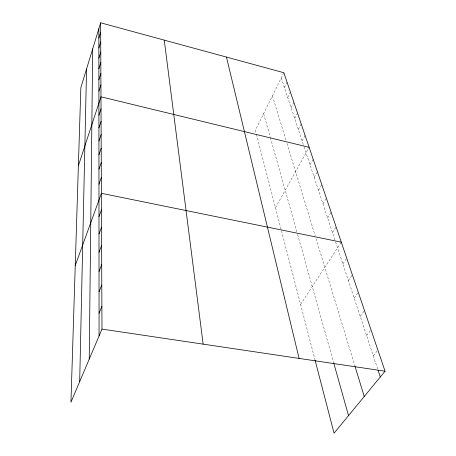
<?xml version="1.0" encoding="UTF-8"?>
<svg xmlns="http://www.w3.org/2000/svg" width="456" height="456" viewBox="0 0 456 456"><rect width="100%" height="100%" fill="white"/><g stroke="black" fill="none" stroke-linecap="round" stroke-linejoin="round"><path stroke-width="0.34" stroke-dasharray="2.28 1.71" d="M283.831 72.703L255.394 130.313L256.255 133.636M284.424 87.512L287.069 82.245M287.713 97.43L290.415 92.123M291.116 107.713L293.886 102.361M294.65 118.366L297.489 112.974M298.31 129.418L301.222 123.986M302.111 140.893L305.098 135.421M275.487 207.691L309.128 147.299M310.04 164.833L313.192 159.281M314.173 177.321L317.416 171.735M318.476 190.312L321.805 184.691M322.951 203.826L326.382 198.172M327.613 217.905L331.142 212.222M332.475 232.577L336.112 226.866M300.612 304.437L341.293 242.153M342.844 263.876L346.708 258.119M348.378 280.594L352.368 274.82M354.175 298.082L358.296 292.296M360.24 316.401L364.509 310.604M366.601 335.61L371.019 329.813M373.282 355.777L377.864 349.986M281.255 77.93L303.861 146.194M304.084 146.855L335.342 241.23M335.565 241.897L377.893 369.685M272.426 95.817L286.146 140.75M286.944 143.383L315.193 235.9M316.014 238.591L354.91 365.98M263.636 113.618L270.191 136.942M270.38 137.604L296.867 231.825M297.637 234.566L333.695 362.845M256.426 134.298L314.936 359.596"/><path stroke-width="0.68" d="M89.233 359.14L92.688 48.895M79.686 381.632L86.566 68.93M100.656 22.8L80.843 87.677L70.948 402.232L101.984 329.095L100.656 22.8L283.831 72.703L385.052 371.201L334.048 433.2L315.107 360.274M98.861 38.144L100.696 32.176M98.866 47.937L100.742 41.912M98.872 58.117L100.782 52.03M98.878 68.702L100.827 62.552M98.889 79.714L100.879 73.507M98.895 91.183L100.924 84.919M78.386 165.756L100.975 96.809L309.128 147.299M98.912 115.237L101.027 108.853M98.924 127.851L101.084 121.41M98.929 141.018L101.141 134.526M98.941 154.778L101.198 148.228M98.952 169.165L101.26 162.564M98.958 184.224L101.329 177.572M75.246 265.546L101.397 193.31L341.293 242.153M98.98 216.566L101.466 209.828M98.992 233.962L101.54 227.185M99.009 252.253L101.62 245.442M99.02 271.519L101.705 264.674M99.032 291.834L101.791 284.971M99.049 313.283L101.882 306.409M101.984 329.095L385.052 371.201M378.109 370.352L380.304 376.975M355.116 366.652L364.23 396.509M333.889 363.535L348.526 415.604M226.455 57.074L299.085 358.41M164.257 40.128L203.154 344.143M98.855 28.705L99.066 335.969"/></g></svg>
